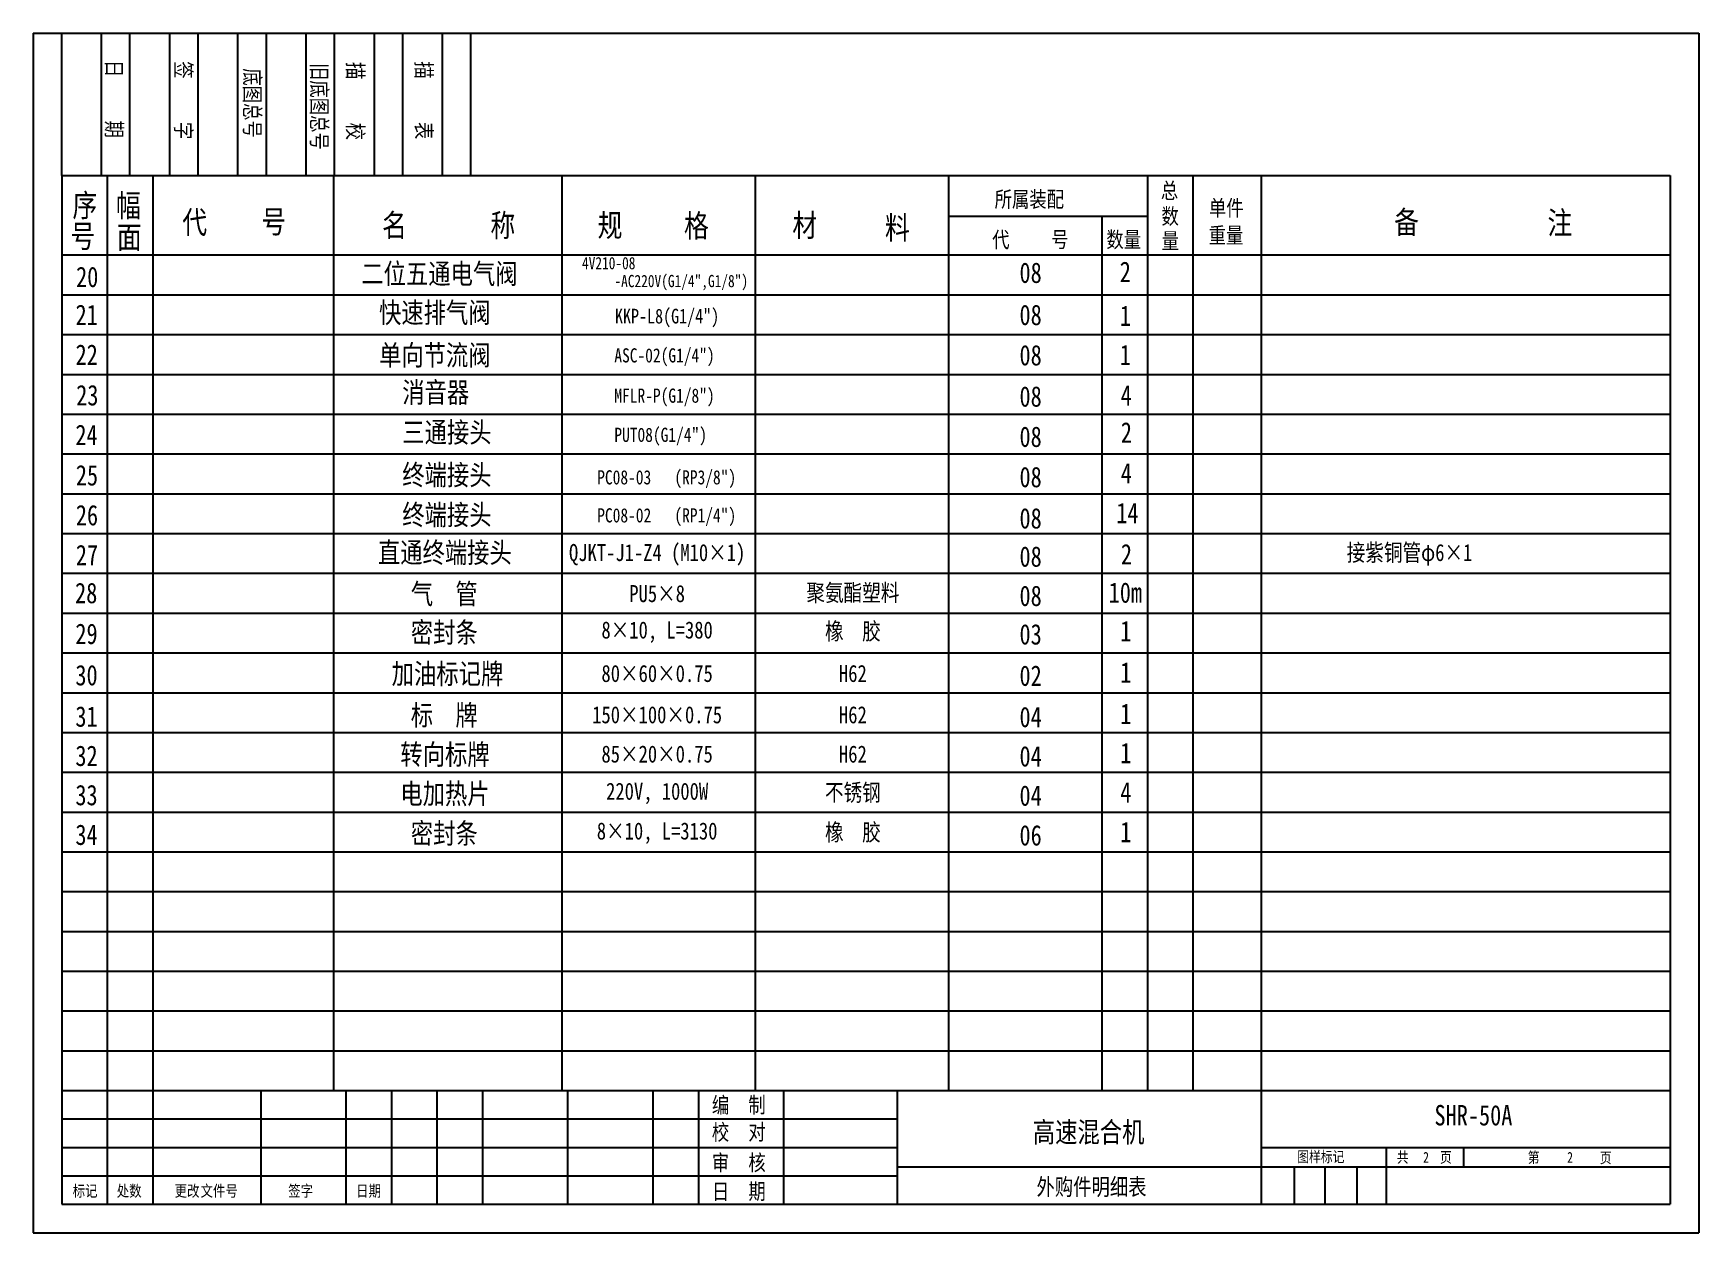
# Model space of a CAD drawing. Extents: x 196 to 489, y 195 to 406.
import ezdxf

# ---------------------------------------------------------------- set-up
doc = ezdxf.new("R2010")
doc.units = 0
doc.header["$LTSCALE"] = 10.5
doc.header["$MEASUREMENT"] = 0
doc.layers.get('0').update_dxf_attribs({"color": 2, "linetype": 'CONTINUOUS'})
doc.layers.add('SMPEN_THICK', color=7, linetype='CONTINUOUS')
doc.styles.add('HZDX', font='SimSun.ttf', dxfattribs={"width": 0.8, "height": 5.5})

msp = doc.modelspace()

# ---------------------------------------------------------------- linework, layer by layer
at = {"layer": 'SMPEN_THICK'}
for p, q in [((196, 406.49), (196, 195.49)), ((196, 406.49), (489, 406.49)), ((201, 381.49), (201, 406.49)), ((208, 381.49), (208, 406.49)), ((213, 381.49), (213, 406.49)), ((220, 381.49), (220, 406.49)), ((225, 381.49), (225, 406.49)), ((232, 381.49), (232, 406.49)), ((237, 381.49), (237, 406.49)), ((244, 381.49), (244, 406.49)), ((249, 381.49), (249, 406.49)), ((256, 381.49), (256, 406.49)), ((261, 381.49), (261, 406.49)), ((268, 381.49), (268, 406.49)), ((273, 381.49), (273, 406.49)), ((489, 406.49), (489, 195.49)), ((201, 381.49), (484, 381.49)), ((201, 381.49), (201, 200.49)), ((209, 381.49), (209, 200.49)), ((217, 381.49), (217, 220.49)), ((248.83, 381.49), (248.83, 220.49)), ((289, 381.49), (289, 220.49)), ((323, 381.49), (323, 220.49)), ((357, 381.49), (357, 220.49)), ((392, 381.49), (392, 220.49)), ((400, 381.49), (400, 220.49)), ((412, 381.49), (412, 200.49)), ((484, 381.49), (484, 200.49)), ((357, 374.3), (392, 374.3)), ((384, 374.3), (384, 220.49)), ((201, 367.49), (484, 367.49)), ((201, 362.69), (201, 200.49)), ((201, 360.49), (484, 360.49)), ((201, 353.49), (484, 353.49)), ((201, 346.49), (484, 346.49)), ((201, 339.49), (400, 339.49)), ((400, 339.49), (484, 339.49)), ((201, 332.49), (484, 332.49)), ((201, 325.49), (484, 325.49)), ((201, 318.49), (484, 318.49)), ((201, 311.49), (400, 311.49)), ((400, 311.49), (484, 311.49)), ((201, 304.49), (400, 304.49)), ((201, 304.42), (201, 200.49)), ((400, 304.49), (484, 304.49)), ((201, 297.49), (400, 297.49)), ((400, 297.49), (484, 297.49)), ((201, 290.49), (484, 290.49)), ((201, 283.49), (400, 283.49)), ((400, 283.49), (484, 283.49)), ((201, 276.49), (484, 276.49)), ((201, 269.49), (484, 269.49)), ((201, 262.49), (484, 262.49)), ((201, 255.49), (484, 255.49)), ((201, 248.49), (484, 248.49)), ((201, 241.49), (484, 241.49)), ((201, 234.49), (484, 234.49)), ((201, 227.49), (400, 227.49)), ((400, 227.49), (484, 227.49)), ((201, 220.49), (484, 220.49)), ((217, 220.49), (217, 200.49)), ((236, 220.49), (236, 200.49)), ((251, 220.49), (251, 200.49)), ((259, 220.49), (259, 200.49)), ((267, 220.49), (267, 200.49)), ((275, 220.49), (275, 200.49)), ((290, 220.49), (290, 200.49)), ((305, 220.49), (305, 200.49)), ((313, 220.49), (313, 200.49)), ((328, 220.49), (328, 200.49)), ((348, 220.49), (348, 200.49)), ((201, 215.49), (348, 215.49)), ((201, 210.49), (348, 210.49)), ((412, 210.49), (484, 210.49)), ((434, 210.49), (434, 200.49)), ((447.64, 210.49), (447.64, 207.09)), ((201, 205.49), (348, 205.49)), ((348, 207.08), (412, 207.08)), ((412, 207.08), (484, 207.08)), ((417.8, 207.08), (417.8, 200.49)), ((423.25, 207.08), (423.25, 200.49)), ((428.88, 207.08), (428.88, 200.49)), ((201, 200.49), (484, 200.49)), ((196, 195.49), (489, 195.49))]:
    msp.add_line(p, q, dxfattribs=at)

# ---------------------------------------------------------------- texts
at = {"color": 2, "linetype": 'ByBlock', "char_height": 3, "attachment_point": 5, "style": 'HZDX'}
for s, insert in [('QJKT-J1-Z4 (M10×1)', (305.75, 314.74)), ('接紫铜管φ6×1', (438.12, 314.74)), ('PU5×8', (305.75, 307.9)), ('聚氨酯塑料', (340.19, 307.9)), ('8×10, L=380', (305.75, 301.13)), ('橡  胶', (340.19, 301.13)), ('80×60×0.75', (305.75, 293.85)), ('H62', (340.19, 293.85)), ('150×100×0.75', (305.75, 286.58)), ('H62', (340.19, 286.58)), ('85×20×0.75', (305.75, 279.67)), ('H62', (340.19, 279.67)), ('220V, 1000W', (305.75, 272.76)), ('不锈钢', (340.19, 272.76)), ('8×10, L=3130', (305.75, 265.77)), ('橡  胶', (340.19, 265.77))]:
    msp.add_mtext(s, dxfattribs=dict(at, insert=insert))
at = {"layer": 'SMPEN_THICK', "style": 'HZDX', "width": 0.8}
for s, p in [('签     字', (221.02, 401.57)), ('描     表', (263.31, 401.57)), ('日     期', (208.83, 401.82)), ('底图总号', (233.15, 400.33)), ('旧底图总号', (244.93, 401.26)), ('描     校', (251.25, 401.44))]:
    msp.add_text(s, height=2.8, rotation=270, dxfattribs=at).set_placement(p)
for s, height, p in [('序', 4, (202.89, 374.23)), ('幅', 4, (210.56, 374.19)), ('所属装配', 2.8, (365.12, 375.9)), ('总', 2.8, (394.37, 377.41)), ('代', 4, (222.21, 371.25)), ('号', 4, (236.11, 371.34)), ('名', 4, (257.35, 370.71)), ('称', 4, (276.43, 370.71)), ('规', 4, (295.28, 370.71)), ('格', 4, (310.48, 370.64)), ('材', 4, (329.54, 370.73)), ('数', 2.8, (394.48, 372.91)), ('单件', 2.8, (402.83, 374.36)), ('备', 4, (435.42, 371.25)), ('注', 4, (462.39, 371.15)), ('号', 4, (202.52, 368.79)), ('面', 4, (210.7, 368.6)), ('料', 4, (345.84, 370.28)), ('重量', 2.8, (402.78, 369.55)), ('代', 2.8, (364.69, 368.78)), ('号', 2.8, (375.08, 368.81)), ('数量', 2.8, (384.78, 368.8)), ('量', 2.8, (394.51, 368.59)), ('二位五通电气阀', 3.6, (253.7, 362.39)), ('4V210-08', 2.16, (292.53, 364.98)), ('2', 3.6, (387.14, 362.73)), ('20', 3.6, (203.52, 361.83)), ('-AC220V(G1/4",G1/8")', 2.16, (298.24, 361.83)), ('08', 3.6, (369.5, 362.57)), ('21', 3.6, (203.43, 355.16)), ('快速排气阀', 3.6, (256.82, 355.55)), ('KKP-L8(G1/4")', 2.592, (298.33, 355.44)), ('08', 3.6, (369.5, 355.15)), ('1', 3.6, (387.16, 355.01)), ('22', 3.6, (203.43, 348.15)), ('单向节流阀', 3.6, (256.82, 348.07)), ('08', 3.6, (369.5, 348.06)), ('1', 3.6, (387.14, 348.11)), ('ASC-02(G1/4")', 2.4948, (298.22, 348.58)), ('23', 3.6, (203.54, 341.03)), ('消音器', 3.6, (260.91, 341.52)), ('MFLR-P(G1/8")', 2.4948, (298.22, 341.5)), ('08', 3.6, (369.5, 340.8)), ('4', 3.6, (387.29, 340.98)), ('24', 3.6, (203.4, 334.04)), ('三通接头', 3.6, (260.91, 334.5)), ('PUT08(G1/4")', 2.4948, (298.22, 334.61)), ('08', 3.6, (369.5, 333.72)), ('2', 3.6, (387.33, 334.47)), ('终端接头', 3.6, (260.91, 327.01)), ('25', 3.6, (203.48, 326.94)), ('PC08-03   (RP3/8")', 2.4948, (295.21, 327.13)), ('08', 3.6, (369.5, 326.63)), ('4', 3.6, (387.33, 327.29)), ('26', 3.6, (203.48, 319.92)), ('终端接头', 3.6, (260.91, 319.99)), ('PC08-02   (RP1/4")', 2.4948, (295.21, 320.44)), ('08', 3.6, (369.5, 319.37)), ('14', 3.6, (386.54, 320.3)), ('27', 3.6, (203.48, 312.9)), ('直通终端接头', 3.6, (256.62, 313.34)), ('2', 3.6, (387.34, 313.05)), ('08', 3.6, (369.5, 312.64)), ('28', 3.6, (203.34, 306.23)), ('气  管', 3.6, (262.41, 306.07)), ('08', 3.6, (369.5, 305.73)), ('10m', 3.6, (385.19, 306.3)), ('29', 3.6, (203.4, 299.05)), ('密封条', 3.6, (262.41, 299.29)), ('03', 3.6, (369.5, 298.96)), ('1', 3.6, (387.23, 299.53)), ('加油标记牌', 3.6, (259.04, 292.02)), ('30', 3.6, (203.4, 291.77)), ('02', 3.6, (369.5, 291.68)), ('1', 3.6, (387.23, 292.25)), ('31', 3.6, (203.4, 284.5)), ('标  牌', 3.6, (262.41, 284.74)), ('04', 3.6, (369.5, 284.41)), ('1', 3.6, (387.23, 284.98)), ('转向标牌', 3.6, (260.57, 277.83)), ('1', 3.6, (387.23, 278.07)), ('32', 3.6, (203.4, 277.59)), ('04', 3.6, (369.5, 277.5)), ('33', 3.6, (203.4, 270.68)), ('电加热片', 3.6, (260.57, 270.92)), ('04', 3.6, (369.5, 270.59)), ('4', 3.6, (387.23, 271.16)), ('34', 3.6, (203.4, 263.7)), ('密封条', 3.6, (262.41, 263.94)), ('06', 3.6, (369.5, 263.6)), ('1', 3.6, (387.23, 264.18)), ('编', 2.8, (315.38, 216.54)), ('制', 2.8, (321.8, 216.57)), ('SHR-50A', 3.6, (442.51, 214.35)), ('校', 2.8, (315.38, 211.77)), ('对', 2.8, (321.8, 211.79)), ('高速混合机', 3.6, (371.84, 211.38)), ('审', 2.8, (315.38, 206.4)), ('核', 2.8, (321.8, 206.42)), ('图样标记', 1.9, (418.37, 207.89)), ('共', 1.9, (435.89, 207.8)), ('2', 1.9, (440.51, 207.8)), ('页', 1.9, (443.48, 207.8)), ('第', 1.9, (458.92, 207.78)), ('2', 1.9, (465.85, 207.8)), ('页', 1.9, (471.61, 207.71)), ('外购件明细表', 2.957, (372.49, 202.08)), ('标记', 2, (202.92, 201.84)), ('处数', 2, (210.68, 201.84)), ('更改', 2, (220.86, 201.84)), ('文件号', 2, (225.43, 201.84)), ('签字', 2, (240.85, 201.84)), ('日期', 2, (252.8, 201.84)), ('日', 2.8, (315.38, 201.33)), ('期', 2.8, (321.8, 201.36))]:
    msp.add_text(s, height=height, dxfattribs=at).set_placement(p)

doc.saveas('drawing.dxf')
